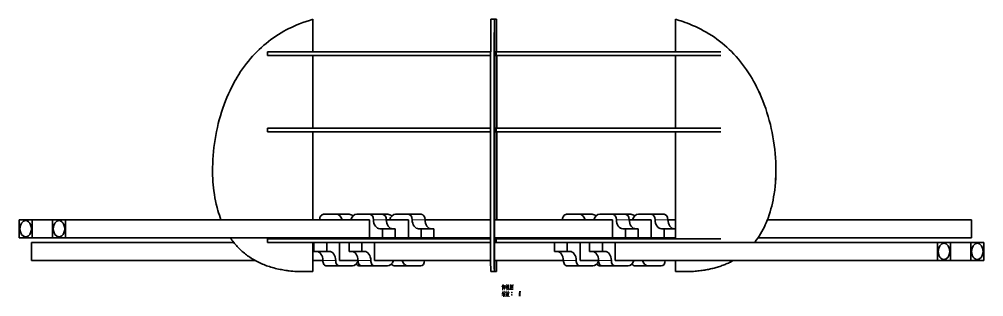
# Model space of a CAD drawing. Extents: x -41 to 2498, y -135 to 1203.
# Drawn here: x 324 to 856, y 976 to 1129 of the extents above; entities that cross this region are included whole.
import ezdxf

# ---------------------------------------------------------------- set-up
doc = ezdxf.new("R2010")
doc.units = 0

msp = doc.modelspace()

# ---------------------------------------------------------------- linework, layer by layer
at = {"color": 7, "lineweight": 35, "ltscale": 0.45}
for p, q in [((486.04, 1111.45), (486.04, 1129.45)), ((486.05, 1111.45), (486.05, 1129.45)), ((586.13, 1111.45), (586.13, 1129.45)), ((587.32, 1111.45), (587.32, 1129.45)), ((686.03, 1111.45), (686.03, 1129.45))]:
    msp.add_line(p, q, dxfattribs=at)
at = {"color": 7, "lineweight": 35, "ltscale": 0.05}
for p, q in [((586.13, 1129.45), (584.13, 1129.45)), ((585.32, 1129.45), (587.32, 1129.45)), ((461.05, 1109.45), (461.05, 1111.45)), ((586.11, 1111.45), (586.11, 1109.45)), ((587.04, 1109.45), (587.04, 1111.45)), ((461.05, 1067.45), (461.05, 1069.45)), ((586.11, 1069.45), (586.11, 1067.45)), ((587.04, 1067.45), (587.04, 1069.45)), ((461.05, 1006.45), (461.05, 1008.45)), ((586.11, 1008.45), (586.11, 1006.45)), ((587.04, 1006.45), (587.04, 1008.45)), ((586.11, 990.45), (584.11, 990.45))]:
    msp.add_line(p, q, dxfattribs=at)
at = {"color": 7, "lineweight": 35}
for p, q in [((497.66, 1111.45), (461.05, 1111.45)), ((497.66, 1109.45), (461.05, 1109.45)), ((486.04, 1069.45), (486.04, 1109.45)), ((486.05, 1069.45), (486.05, 1109.45)), ((584.06, 1111.45), (497.66, 1111.45)), ((584.06, 1109.45), (497.66, 1109.45)), ((586.13, 1069.45), (586.13, 1109.45)), ((674.43, 1111.45), (587.04, 1111.45)), ((674.43, 1109.45), (587.04, 1109.45)), ((587.32, 1069.45), (587.32, 1109.45)), ((711.04, 1111.45), (674.43, 1111.45)), ((711.04, 1109.45), (674.43, 1109.45)), ((686.03, 1069.45), (686.03, 1109.45)), ((497.66, 1069.45), (461.05, 1069.45)), ((584.02, 1069.45), (497.66, 1069.45)), ((674.43, 1069.45), (587.04, 1069.45)), ((711.04, 1069.45), (674.43, 1069.45)), ((497.66, 1067.45), (461.05, 1067.45)), ((486.04, 1067.45), (486.04, 1018.95)), ((486.05, 1067.45), (486.05, 1018.95)), ((584.02, 1067.45), (497.66, 1067.45)), ((586.13, 1067.45), (586.13, 1008.45)), ((674.43, 1067.45), (587.04, 1067.45)), ((587.32, 1067.45), (587.32, 1018.95)), ((711.04, 1067.45), (674.43, 1067.45)), ((686.03, 1067.45), (686.03, 1008.45)), ((331.1, 1018.95), (498.93, 1018.95)), ((349.48, 1018.95), (517.32, 1018.95)), ((547.86, 1018.95), (584.02, 1018.95)), ((547.86, 1018.95), (584.02, 1018.95)), ((586.13, 1018.95), (632.94, 1018.95)), ((586.13, 1018.95), (651.33, 1018.95)), ((736.78, 1018.95), (831.02, 1018.95)), ((736.78, 1018.95), (849.41, 1018.95)), ((442.32, 1006.45), (330.69, 1006.45)), ((442.32, 1006.45), (349.08, 1006.45)), ((349.48, 1008.95), (517.32, 1008.95)), ((497.66, 1008.45), (461.05, 1008.45)), ((497.66, 1006.45), (461.05, 1006.45)), ((584.03, 1008.45), (497.66, 1008.45)), ((584.04, 1006.45), (497.66, 1006.45)), ((552.81, 1008.95), (584.03, 1008.95)), ((586.13, 1008.95), (651.33, 1008.95)), ((674.43, 1008.45), (587.04, 1008.45)), ((674.43, 1006.45), (587.04, 1006.45)), ((830.62, 1006.45), (661.39, 1006.45)), ((711.04, 1008.45), (674.43, 1008.45)), ((711.04, 1006.45), (674.43, 1006.45)), ((849, 1006.45), (680.38, 1006.45)), ((731.59, 1008.95), (849.41, 1008.95)), ((454.12, 996.45), (330.69, 996.45)), ((584.06, 996.45), (520.07, 996.45)), ((624.19, 996.45), (586.13, 996.45)), ((830.62, 996.45), (652.77, 996.45))]:
    msp.add_line(p, q, dxfattribs=at)
at = {"color": 7, "lineweight": 35, "ltscale": 0.249999}
for p, q in [((486.04, 1111.45), (476.04, 1111.45)), ((476.04, 1069.45), (486.04, 1069.45)), ((486.04, 1008.45), (476.04, 1008.45)), ((486.04, 990.45), (476.04, 990.45))]:
    msp.add_line(p, q, dxfattribs=at)
at = {"color": 7, "lineweight": 35, "ltscale": 0.023375}
for p, q in [((587.04, 1111.45), (586.11, 1111.45)), ((587.04, 1109.45), (586.11, 1109.45)), ((587.04, 1069.45), (586.11, 1069.45)), ((587.04, 1067.45), (586.11, 1067.45)), ((586.11, 1008.45), (587.04, 1008.45)), ((586.11, 1006.45), (587.04, 1006.45))]:
    msp.add_line(p, q, dxfattribs=at)
at = {"color": 7, "lineweight": 35, "ltscale": 0.000520325}
for p, q in [((586.13, 1111.45), (586.11, 1111.45)), ((586.11, 1069.45), (586.13, 1069.45)), ((586.13, 1008.45), (586.11, 1008.45)), ((586.13, 990.45), (586.11, 990.45))]:
    msp.add_line(p, q, dxfattribs=at)
at = {"color": 7, "lineweight": 35, "ltscale": 3.66211e-05}
for p, q in [((586.11, 1109.45), (586.11, 1109.45)), ((586.11, 1067.45), (586.11, 1067.45)), ((586.11, 1006.45), (586.11, 1006.45))]:
    msp.add_line(p, q, dxfattribs=at)
at = {"color": 7, "lineweight": 35, "ltscale": 0.029707}
for p, q in [((586.13, 1111.45), (587.32, 1111.45)), ((586.13, 1069.45), (587.32, 1069.45)), ((586.13, 1008.45), (587.32, 1008.45)), ((586.13, 990.45), (587.32, 990.45))]:
    msp.add_line(p, q, dxfattribs=at)
at = {"color": 7, "lineweight": 35, "ltscale": 0.000521851}
for p, q in [((587.32, 1111.45), (587.34, 1111.45)), ((587.34, 1069.45), (587.32, 1069.45)), ((587.32, 1008.45), (587.34, 1008.45)), ((587.32, 990.45), (587.34, 990.45))]:
    msp.add_line(p, q, dxfattribs=at)
at = {"color": 7, "lineweight": 35, "ltscale": 0.249998}
for p, q in [((686.03, 1111.45), (696.03, 1111.45)), ((696.03, 1069.45), (686.03, 1069.45)), ((686.03, 1008.45), (696.03, 1008.45)), ((686.03, 990.45), (696.03, 990.45))]:
    msp.add_line(p, q, dxfattribs=at)
at = {"color": 7, "lineweight": 35, "ltscale": 0.176776}
for p, q in [((498.93, 1021.95), (491.86, 1021.95)), ((510.24, 1021.95), (517.32, 1021.95)), ((531.6, 1021.95), (538.67, 1021.95)), ((545.74, 1021.95), (538.67, 1021.95)), ((640.01, 1021.95), (632.94, 1021.95)), ((658.4, 1021.95), (651.33, 1021.95)), ((665.61, 1021.95), (672.68, 1021.95)), ((331.1, 1018.95), (324.03, 1018.95)), ((349.48, 1018.95), (342.41, 1018.95)), ((498.93, 1018.95), (491.86, 1018.95)), ((510.24, 1018.95), (517.32, 1018.95)), ((531.6, 1018.95), (538.67, 1018.95)), ((665.61, 1018.95), (672.68, 1018.95)), ((531.46, 1013.95), (524.39, 1013.95)), ((324.03, 1008.95), (331.1, 1008.95)), ((342.41, 1008.95), (349.48, 1008.95)), ((531.46, 1008.95), (524.39, 1008.95)), ((538.67, 1008.95), (545.74, 1008.95)), ((651.33, 1008.95), (658.4, 1008.95)), ((837.69, 1006.45), (830.62, 1006.45)), ((856.07, 1006.45), (849, 1006.45)), ((626.32, 1001.45), (619.24, 1001.45)), ((645.7, 1001.45), (638.63, 1001.45)), ((830.62, 996.45), (837.69, 996.45)), ((849, 996.45), (856.07, 996.45)), ((500.69, 993.45), (493.61, 993.45)), ((520.07, 993.45), (513, 993.45)), ((538.45, 993.45), (545.52, 993.45)), ((640.46, 993.45), (633.39, 993.45)), ((659.84, 993.45), (652.77, 993.45)), ((671.15, 993.45), (664.08, 993.45)), ((671.15, 993.45), (678.22, 993.45))]:
    msp.add_line(p, q, dxfattribs=at)
at = {"color": 7, "lineweight": 35, "ltscale": 0.176777}
for p, q in [((506, 1021.95), (498.93, 1021.95)), ((493.61, 1001.45), (486.54, 1001.45)), ((513, 1001.45), (505.93, 1001.45)), ((507.76, 993.45), (500.69, 993.45))]:
    msp.add_line(p, q, dxfattribs=at)
at = {"color": 7, "lineweight": 35, "ltscale": 0.176778}
for p, q in [((524.39, 1021.95), (517.32, 1021.95)), ((632.94, 1021.95), (625.87, 1021.95)), ((644.26, 1021.95), (651.33, 1021.95)), ((679.75, 1021.95), (672.68, 1021.95)), ((632.94, 1018.95), (625.87, 1018.95)), ((644.26, 1018.95), (651.33, 1018.95)), ((552.81, 1013.95), (545.74, 1013.95)), ((665.47, 1013.95), (658.4, 1013.95)), ((517.32, 1008.95), (524.39, 1008.95)), ((552.81, 1008.95), (545.74, 1008.95)), ((665.47, 1008.95), (658.4, 1008.95)), ((672.68, 1008.95), (679.75, 1008.95)), ((527.14, 993.45), (520.07, 993.45)), ((538.45, 993.45), (531.38, 993.45)), ((633.39, 993.45), (626.32, 993.45)), ((652.77, 993.45), (645.7, 993.45))]:
    msp.add_line(p, q, dxfattribs=at)
at = {"color": 7, "lineweight": 35, "ltscale": 0.07419}
for p, q in [((527.35, 1021.95), (524.39, 1021.95)), ((661.37, 1021.95), (658.4, 1021.95))]:
    msp.add_line(p, q, dxfattribs=at)
at = {"color": 7, "lineweight": 35, "ltscale": 0.25}
for p, q in [((324.03, 1008.95), (324.03, 1018.95)), ((331.1, 1018.95), (331.1, 1008.95)), ((342.41, 1008.95), (342.41, 1018.95)), ((349.48, 1018.95), (349.48, 1008.95)), ((517.32, 1018.95), (517.32, 1008.95)), ((538.67, 1018.95), (538.67, 1008.95)), ((651.33, 1018.95), (651.33, 1008.95)), ((672.68, 1018.95), (672.68, 1008.95)), ((849.41, 1018.95), (849.41, 1008.95)), ((330.69, 996.45), (330.69, 1006.45)), ((500.69, 996.45), (500.69, 1006.45)), ((520.07, 996.45), (520.07, 1006.45)), ((633.39, 996.45), (633.39, 1006.45)), ((652.77, 996.45), (652.77, 1006.45)), ((830.62, 996.45), (830.62, 1006.45)), ((837.69, 1006.45), (837.69, 996.45)), ((849, 996.45), (849, 1006.45)), ((856.07, 1006.45), (856.07, 996.45))]:
    msp.add_line(p, q, dxfattribs=at)
at = {"color": 7, "lineweight": 13, "ltscale": 0.176778}
for p, q in [((526.51, 1018.95), (519.44, 1018.95)), ((681.87, 1018.95), (674.8, 1018.95)), ((517.95, 996.45), (510.88, 996.45))]:
    msp.add_line(p, q, dxfattribs=at)
at = {"color": 7, "lineweight": 35, "ltscale": 0.303998}
msp.add_line((526.51, 1018.95), (538.67, 1018.95), dxfattribs=at)
at = {"color": 7, "lineweight": 13, "ltscale": 0.176776}
for p, q in [((547.86, 1018.95), (540.79, 1018.95)), ((660.52, 1018.95), (653.45, 1018.95)), ((631.27, 996.45), (624.19, 996.45)), ((650.65, 996.45), (643.58, 996.45))]:
    msp.add_line(p, q, dxfattribs=at)
at = {"color": 7, "lineweight": 35, "ltscale": 0.303999}
msp.add_line((660.52, 1018.95), (672.68, 1018.95), dxfattribs=at)
at = {"color": 7, "lineweight": 35, "ltscale": 0.103833}
msp.add_line((681.87, 1018.95), (686.03, 1018.95), dxfattribs=at)
at = {"color": 7, "lineweight": 35, "ltscale": 0.103831}
msp.add_line((681.87, 1018.95), (686.03, 1018.95), dxfattribs=at)
at = {"color": 7, "lineweight": 35, "ltscale": 0.035356}
for p, q in [((522.97, 1013.95), (524.39, 1013.95)), ((678.34, 1013.95), (679.75, 1013.95)), ((514.41, 1001.45), (513, 1001.45)), ((627.73, 1001.45), (626.32, 1001.45)), ((647.11, 1001.45), (645.7, 1001.45))]:
    msp.add_line(p, q, dxfattribs=at)
at = {"color": 7, "lineweight": 35, "ltscale": 0.125}
for p, q in [((524.39, 1013.95), (524.39, 1008.95)), ((531.46, 1013.95), (531.46, 1008.95)), ((545.74, 1013.95), (545.74, 1008.95)), ((552.81, 1013.95), (552.81, 1008.95)), ((658.4, 1013.95), (658.4, 1008.95)), ((665.47, 1013.95), (665.47, 1008.95)), ((679.75, 1013.95), (679.75, 1008.95)), ((486.54, 1001.45), (486.54, 1006.45)), ((493.61, 1001.45), (493.61, 1006.45)), ((505.93, 1001.45), (505.93, 1006.45)), ((513, 1001.45), (513, 1006.45)), ((619.24, 1001.45), (619.24, 1006.45)), ((626.32, 1001.45), (626.32, 1006.45)), ((638.63, 1001.45), (638.63, 1006.45)), ((645.7, 1001.45), (645.7, 1006.45))]:
    msp.add_line(p, q, dxfattribs=at)
at = {"color": 7, "lineweight": 35, "ltscale": 0.035355}
for p, q in [((544.32, 1013.95), (545.74, 1013.95)), ((656.98, 1013.95), (658.4, 1013.95)), ((495.03, 1001.45), (493.61, 1001.45))]:
    msp.add_line(p, q, dxfattribs=at)
at = {"color": 7, "lineweight": 35, "ltscale": 0.156865}
for p, q in [((686.03, 1013.95), (679.75, 1013.95)), ((686.03, 1008.95), (679.75, 1008.95))]:
    msp.add_line(p, q, dxfattribs=at)
at = {"color": 7, "lineweight": 35, "ltscale": 0.282843}
for p, q in [((331.1, 1008.95), (342.41, 1008.95)), ((849, 996.45), (837.69, 996.45))]:
    msp.add_line(p, q, dxfattribs=at)
at = {"color": 7, "lineweight": 35, "ltscale": 0.012497}
for p, q in [((486.04, 1008.95), (486.04, 1008.45)), ((486.05, 1008.95), (486.05, 1008.45)), ((587.32, 1008.95), (587.32, 1008.45))]:
    msp.add_line(p, q, dxfattribs=at)
at = {"color": 7, "lineweight": 35, "ltscale": 0.4}
for p, q in [((486.04, 1006.45), (486.04, 990.45)), ((486.05, 1006.45), (486.05, 990.45)), ((586.13, 1006.45), (586.13, 990.45))]:
    msp.add_line(p, q, dxfattribs=at)
at = {"color": 7, "lineweight": 35, "ltscale": 0.180255}
msp.add_line((531.46, 1008.95), (538.67, 1008.95), dxfattribs=at)
at = {"color": 7, "lineweight": 35, "ltscale": 0.011172}
msp.add_line((587.41, 1008.9), (587.41, 1008.45), dxfattribs=at)
at = {"color": 7, "lineweight": 35, "ltscale": 0.180257}
msp.add_line((665.47, 1008.95), (672.68, 1008.95), dxfattribs=at)
at = {"color": 7, "lineweight": 35, "ltscale": 0.13618}
msp.add_line((491.49, 996.45), (486.05, 996.45), dxfattribs=at)
at = {"color": 7, "lineweight": 13, "ltscale": 0.176777}
msp.add_line((498.56, 996.45), (491.49, 996.45), dxfattribs=at)
at = {"color": 7, "lineweight": 35, "ltscale": 0.254733}
for p, q in [((510.88, 996.45), (500.69, 996.45)), ((643.58, 996.45), (633.39, 996.45))]:
    msp.add_line(p, q, dxfattribs=at)
at = {"color": 7, "lineweight": 35, "ltscale": 0.149997}
for p, q in [((587.32, 996.45), (587.32, 990.45)), ((686.03, 996.45), (686.03, 990.45))]:
    msp.add_line(p, q, dxfattribs=at)
at = {"color": 7, "lineweight": 35, "ltscale": 0.024722}
msp.add_line((512.99, 993.45), (512, 993.45), dxfattribs=at)
at = {"color": 7, "lineweight": 35, "ltscale": 0.024724}
msp.add_line((645.69, 993.45), (644.7, 993.45), dxfattribs=at)
at = {"color": 7, "lineweight": 35}
for points in [[(486.04, 1129.45), (484.12, 1128.88), (482.24, 1128.27), (480.38, 1127.61), (479.47, 1127.27), (478.56, 1126.92), (477.07, 1126.31), (475.6, 1125.67), (474.15, 1125), (472.73, 1124.31), (471.33, 1123.59), (469.95, 1122.84), (468.47, 1121.98), (467.02, 1121.1), (465.59, 1120.18), (464.19, 1119.23), (462.82, 1118.25), (461.48, 1117.23), (460.16, 1116.18), (458.87, 1115.1), (457.61, 1113.98), (456.38, 1112.84), (455.17, 1111.66), (453.94, 1110.39), (452.73, 1109.09), (451.56, 1107.76), (450.42, 1106.39), (449.31, 1104.99), (448.22, 1103.56), (447.17, 1102.09), (446.15, 1100.6), (445.16, 1099.07), (444.2, 1097.51), (443.51, 1096.34), (442.83, 1095.15), (442.18, 1093.94), (441.7, 1093.04), (441.23, 1092.12), (440.76, 1091.18), (440.31, 1090.24), (439.43, 1088.34), (438.6, 1086.41), (437.8, 1084.44), (437.04, 1082.45), (436.31, 1080.4), (435.63, 1078.33), (434.98, 1076.23), (434.38, 1074.1), (433.82, 1071.96), (433.31, 1069.8), (432.83, 1067.63), (432.41, 1065.44), (432.03, 1063.24), (431.69, 1061.04), (431.4, 1058.82), (431.15, 1056.6), (430.96, 1054.39), (430.81, 1052.17), (430.71, 1049.96), (430.65, 1047.75), (430.64, 1046.64), (430.65, 1045.53), (430.67, 1044.45), (430.69, 1043.36), (430.77, 1041.62), (430.87, 1039.9), (431.01, 1038.18), (431.18, 1036.47), (431.38, 1034.78), (431.65, 1032.93), (431.95, 1031.09), (432.3, 1029.27), (432.69, 1027.48), (433.12, 1025.72), (433.36, 1024.84), (433.6, 1023.98), (433.98, 1022.7), (434.39, 1021.43), (434.83, 1020.18), (435.29, 1018.95)], [(584.13, 1129.45), (584.1, 1125.19), (584.08, 1119.33), (584.05, 1103.49), (584.03, 1082.45), (584.01, 1058.01), (584.01, 1033.26), (584.03, 1010.16), (584.05, 1001.45), (584.07, 994.53), (584.08, 992.28), (584.1, 990.86), (584.11, 990.45)], [(586.13, 1129.45), (586.1, 1125.19), (586.08, 1119.33), (586.05, 1103.49), (586.03, 1082.45), (586.01, 1058.01), (586.01, 1033.26), (586.03, 1010.16), (586.05, 1001.45), (586.07, 994.53), (586.08, 992.28), (586.1, 990.86), (586.11, 990.45)], [(587.32, 1129.45), (587.33, 1127.49), (587.34, 1125.1), (587.35, 1122.31), (587.36, 1119.11), (587.38, 1111.49)], [(686.03, 1129.45), (688.06, 1128.85), (689.06, 1128.53), (690.05, 1128.19), (691.36, 1127.73), (692.65, 1127.25), (693.92, 1126.75), (695.49, 1126.1), (697.04, 1125.41), (698.56, 1124.7), (700.05, 1123.95), (701.52, 1123.17), (702.97, 1122.36), (704.5, 1121.45), (706, 1120.5), (707.47, 1119.51), (708.91, 1118.49), (710.33, 1117.44), (711.71, 1116.34), (713.06, 1115.21), (714.39, 1114.05), (715.68, 1112.85), (716.94, 1111.62), (718.23, 1110.29), (719.49, 1108.92), (720.71, 1107.52), (721.9, 1106.08), (723.06, 1104.61), (724.19, 1103.1), (725.28, 1101.55), (726.33, 1099.97), (727.36, 1098.35), (728.25, 1096.87), (729.12, 1095.37), (729.95, 1093.83), (730.76, 1092.28), (731.54, 1090.7), (732.02, 1089.7), (732.48, 1088.69), (732.93, 1087.67), (733.38, 1086.64), (734.23, 1084.56), (735.03, 1082.45), (735.79, 1080.31), (736.5, 1078.14), (737.17, 1075.94), (737.79, 1073.73), (738.37, 1071.48), (738.9, 1069.23), (739.38, 1066.95), (739.81, 1064.66), (740.19, 1062.36), (740.52, 1060.05), (740.8, 1057.74), (741.03, 1055.42), (741.21, 1053.1), (741.33, 1050.79), (741.41, 1048.48), (741.43, 1046.18), (741.42, 1045.03), (741.39, 1043.89), (741.36, 1042.75), (741.31, 1041.62), (741.17, 1039.49), (740.99, 1037.37), (740.75, 1035.27), (740.62, 1034.23), (740.47, 1033.2), (740.19, 1031.49), (739.88, 1029.8), (739.53, 1028.13), (739.14, 1026.48), (738.72, 1024.86), (738.26, 1023.26), (737.72, 1021.55), (737.13, 1019.87), (736.82, 1019.04), (736.49, 1018.22), (736.04, 1017.14), (735.58, 1016.08), (735.09, 1015.03), (734.43, 1013.71), (733.74, 1012.43), (733.01, 1011.17), (732.25, 1009.94), (731.45, 1008.75), (730.62, 1007.58), (729.75, 1006.45)], [(686.03, 1129.45), (688.05, 1128.85), (689.05, 1128.53), (690.04, 1128.19), (691.35, 1127.73), (692.64, 1127.25), (693.92, 1126.75), (695.49, 1126.1), (697.03, 1125.41), (698.55, 1124.7), (700.05, 1123.95), (701.52, 1123.17), (702.96, 1122.36), (704.49, 1121.45), (706, 1120.5), (707.47, 1119.51), (708.91, 1118.49), (710.32, 1117.44), (711.71, 1116.34), (713.06, 1115.21), (714.38, 1114.05), (715.68, 1112.85), (716.94, 1111.62), (718.23, 1110.29), (719.49, 1108.92), (720.71, 1107.52), (721.9, 1106.08), (723.06, 1104.61), (724.18, 1103.1), (725.27, 1101.55), (726.33, 1099.97), (727.35, 1098.35), (728.25, 1096.87), (729.11, 1095.37), (729.95, 1093.83), (730.76, 1092.28), (731.54, 1090.7), (732.01, 1089.7), (732.47, 1088.69), (732.93, 1087.67), (733.37, 1086.64), (734.22, 1084.56), (735.03, 1082.45), (735.79, 1080.31), (736.5, 1078.14), (737.17, 1075.94), (737.79, 1073.73), (738.37, 1071.48), (738.89, 1069.23), (739.37, 1066.95), (739.8, 1064.66), (740.18, 1062.36), (740.51, 1060.05), (740.79, 1057.74), (741.02, 1055.42), (741.2, 1053.1), (741.33, 1050.79), (741.4, 1048.48), (741.42, 1046.18), (741.41, 1045.03), (741.39, 1043.89), (741.35, 1042.75), (741.3, 1041.62), (741.17, 1039.49), (740.98, 1037.37), (740.75, 1035.27), (740.61, 1034.23), (740.46, 1033.2), (740.19, 1031.49), (739.87, 1029.8), (739.52, 1028.13), (739.14, 1026.48), (738.72, 1024.86), (738.26, 1023.26), (737.71, 1021.55), (737.12, 1019.87), (736.81, 1019.04), (736.49, 1018.22), (736.04, 1017.14), (735.57, 1016.08), (735.08, 1015.03), (734.42, 1013.71), (733.73, 1012.43), (733, 1011.17), (732.24, 1009.94), (731.45, 1008.75), (730.62, 1007.58), (729.75, 1006.45)], [(440.48, 1008.95), (440.92, 1008.32), (441.37, 1007.69), (441.84, 1007.07), (442.31, 1006.46), (442.8, 1005.86), (443.29, 1005.28), (443.8, 1004.7), (444.31, 1004.13), (444.84, 1003.57), (445.37, 1003.03), (445.92, 1002.49), (446.47, 1001.97), (447.04, 1001.45), (447.61, 1000.96), (448.2, 1000.47), (448.79, 999.99), (449.39, 999.53), (450, 999.07), (450.62, 998.63), (451.26, 998.2), (451.9, 997.78), (452.56, 997.37), (453.22, 996.97), (453.89, 996.58), (454.58, 996.21), (455.27, 995.84), (455.98, 995.49), (456.7, 995.15), (457.42, 994.81), (458.16, 994.5), (458.91, 994.19), (459.66, 993.89), (460.44, 993.6), (461.22, 993.33), (462.01, 993.07), (462.82, 992.81), (463.63, 992.57), (464.46, 992.35), (465.29, 992.13), (466.14, 991.93), (467, 991.73), (467.87, 991.55), (468.65, 991.4), (469.43, 991.26), (470.23, 991.12), (471.04, 991), (471.85, 990.89), (472.36, 990.82), (472.88, 990.76), (473.92, 990.64), (474.97, 990.54), (476.04, 990.45)], [(587.38, 996.42), (587.37, 993.53), (587.36, 992.42), (587.35, 991.54), (587.35, 991.07), (587.34, 990.71), (587.34, 990.45)], [(717.95, 996.45), (717.54, 996.23), (717.14, 996.02), (716.73, 995.8), (716.31, 995.6), (716.03, 995.46), (715.75, 995.32), (715.19, 995.06), (714.62, 994.8), (714.04, 994.55), (713.46, 994.31), (712.87, 994.07), (712.27, 993.84), (711.67, 993.62), (711.06, 993.4), (710.44, 993.19), (709.82, 992.99), (709.19, 992.8), (708.56, 992.61), (707.92, 992.43), (707.3, 992.26), (706.69, 992.11), (706.06, 991.96), (705.43, 991.81), (704.8, 991.67), (704.16, 991.54), (703.51, 991.42), (702.86, 991.3), (702.2, 991.18), (701.83, 991.12), (701.46, 991.06), (700.7, 990.95), (699.94, 990.85), (699.18, 990.75), (698.4, 990.67), (697.62, 990.59), (696.83, 990.52), (696.03, 990.45)], [(717.94, 996.45), (717.54, 996.23), (717.13, 996.02), (716.72, 995.8), (716.31, 995.6), (716.03, 995.46), (715.75, 995.32), (715.19, 995.06), (714.61, 994.8), (714.04, 994.55), (713.45, 994.31), (712.86, 994.07), (712.27, 993.84), (711.66, 993.62), (711.05, 993.4), (710.44, 993.19), (709.82, 992.99), (709.19, 992.8), (708.55, 992.61), (707.91, 992.43), (707.3, 992.26), (706.68, 992.11), (706.06, 991.96), (705.43, 991.81), (704.8, 991.67), (704.16, 991.54), (703.51, 991.42), (702.86, 991.3), (702.2, 991.18), (701.83, 991.12), (701.45, 991.06), (700.7, 990.95), (699.94, 990.85), (699.17, 990.75), (698.4, 990.67), (697.61, 990.59), (696.82, 990.52), (696.03, 990.45)]]:
    msp.add_lwpolyline(points, dxfattribs=at)
at = {"color": 7, "lineweight": 13}
for points in [[(590.75, 983.21), (590.16, 981.91)], [(590.79, 979.43), (590.33, 978.34)], [(590.54, 980.16), (590.54, 981.39), (590.54, 982.65)], [(590.96, 982.51), (591.38, 983.03)], [(590.96, 982.65), (590.96, 981.07)], [(590.96, 981.07), (591.49, 981.6)], [(591.1, 979.11), (591, 978.55)], [(591.1, 978.97), (592.15, 979.11)], [(591.49, 979.6), (591.66, 979.22)], [(591.52, 982.68), (591.52, 981.39), (591.52, 980.06)], [(591.52, 982.47), (592.05, 982.54)], [(592.01, 981.07), (591.73, 981.42)], [(592.01, 981.07), (592.12, 982.79)], [(592.19, 979.22), (592.05, 978.76)], [(593.1, 982.51), (592.92, 982.02), (592.43, 981.28)], [(592.47, 982.3), (593.03, 982.37)], [(592.75, 983.17), (593.03, 982.75)], [(592.92, 982.02), (592.92, 980.23)], [(592.92, 981.84), (593.24, 981.53)], [(592.96, 979.67), (593.06, 979.11)], [(593.03, 980.23), (593.31, 980.51)], [(593.31, 980.51), (593.55, 980.86)], [(593.52, 983.14), (593.52, 981.46)], [(594.18, 982.96), (593.52, 982.89)], [(593.73, 981.49), (593.55, 980.86)], [(593.8, 978.97), (593.66, 978.34)], [(593.83, 982.54), (593.73, 981.49)], [(593.87, 979.71), (593.8, 978.97)], [(593.87, 980.51), (593.87, 981.6)], [(594.01, 980.41), (593.87, 980.51)], [(594.43, 980.41), (594.01, 980.41)], [(594.11, 981.39), (594.18, 983.07)], [(594.43, 981.04), (594.43, 980.41)], [(594.95, 983.17), (594.95, 981.7), (594.95, 980.2)], [(594.95, 983.14), (594.95, 981.74), (594.95, 980.34)], [(596.42, 983), (594.95, 982.86)], [(594.95, 980.44), (596.32, 980.55)], [(595.02, 981.25), (595.51, 981.67)], [(595.72, 982.72), (595.16, 981.91)], [(595.48, 982.16), (596.18, 981.42)], [(595.48, 981.07), (595.83, 980.69)], [(595.51, 982.37), (595.97, 982.44)], [(595.51, 981.67), (595.72, 981.95)], [(595.58, 981.46), (595.83, 981.18)], [(595.72, 981.95), (596.07, 982.58)], [(596.18, 981.42), (596.35, 981.46)], [(596.39, 980.27), (596.39, 980.37), (596.32, 980.55)], [(596.39, 980.37), (596.39, 981.74), (596.42, 983.14)], [(599.92, 979.53), (599.82, 978.13), (599.71, 976.73)], [(600.52, 979.53), (600.41, 978.13), (600.31, 976.73)], [(590.26, 976.98), (590.96, 977.36)], [(590.72, 978.41), (590.3, 978.27)], [(590.37, 977.64), (590.89, 977.82)], [(590.86, 978.66), (590.4, 977.64)], [(591.17, 978.13), (590.86, 977.64)], [(591.35, 978.69), (591.17, 978.13)], [(591.21, 978.2), (591.21, 976.49)], [(591.42, 978.41), (592.12, 978.52)], [(591.49, 977.99), (591.52, 976.59)], [(591.49, 977.89), (592.01, 977.96)], [(591.52, 977.33), (591.91, 977.4)], [(591.98, 976.84), (591.56, 976.77)], [(591.73, 978.45), (591.66, 977.89)], [(592.05, 978.06), (591.98, 976.66)], [(592.96, 978.83), (592.85, 977.92), (592.75, 977.5), (592.43, 976.63)], [(592.47, 978.76), (593.52, 978.9)], [(593.27, 978.34), (593.17, 977.5), (593.03, 976.66), (592.82, 976.94)], [(592.89, 978.17), (593.27, 978.24)], [(593.66, 977.08), (593.27, 976.56)], [(593.66, 978.34), (593.48, 977.78)], [(593.59, 978.1), (594.15, 976.66)], [(593.94, 977.71), (593.66, 977.08)], [(593.73, 978.59), (594.43, 978.73)], [(594.15, 978.66), (593.94, 977.71)], [(594.15, 976.66), (594.46, 976.66)], [(595.48, 978.8), (595.86, 978.8)], [(595.48, 977.54), (595.86, 977.54)], [(595.51, 978.9), (595.83, 978.9)], [(595.51, 978.66), (595.83, 978.66)], [(595.51, 977.64), (595.83, 977.64)], [(595.51, 977.4), (595.83, 977.4)], [(599.92, 978.8), (600.31, 978.8)], [(599.92, 977.54), (600.31, 977.54)], [(599.96, 978.9), (600.27, 978.9)], [(599.96, 978.66), (600.27, 978.66)], [(599.96, 977.64), (600.27, 977.64)], [(599.96, 977.4), (600.27, 977.4)]]:
    msp.add_lwpolyline(points, dxfattribs=at)
for points in [[(595.58, 978.59), (595.76, 978.59), (595.86, 978.69), (595.86, 978.87), (595.76, 978.97), (595.58, 978.97), (595.48, 978.87), (595.48, 978.69)], [(600.03, 978.59), (600.2, 978.59), (600.31, 978.69), (600.31, 978.87), (600.2, 978.97), (600.03, 978.97), (599.92, 978.87), (599.92, 978.69)], [(595.58, 977.33), (595.76, 977.33), (595.86, 977.43), (595.86, 977.61), (595.76, 977.71), (595.58, 977.71), (595.48, 977.61), (595.48, 977.43)], [(600.03, 977.33), (600.2, 977.33), (600.31, 977.43), (600.31, 977.61), (600.2, 977.71), (600.03, 977.71), (599.92, 977.61), (599.92, 977.43)]]:
    msp.add_lwpolyline(points, close=True, dxfattribs=at)
at = {"color": 7, "lineweight": 35}
for centre, radius, start, end in [((-28983.53, 1059.65), 29570.96, 0.018996, 0.096499), ((-41565.19, 1047.13), 42152.62, 359.961702, 0.027625)]:
    msp.add_arc(centre, radius, start, end, dxfattribs=at)
for centre, major_axis, start_param, end_param in [((491.86, 1018.95), (0, 3), 6.283185, 7.853982), ((498.93, 1016.95), (0, 5), 5.123897, 6.283185), ((506, 1016.95), (0, 5), 5.639757, 6.283185), ((510.24, 1016.95), (0, 5), 6.283185, 7.442471), ((513.21, 1018.95), (0, 3), 0, 0.00409), ((517.32, 1018.95), (0, 3), 4.712389, 6.283185), ((520.28, 1016.95), (0, 5), 6.280409, 6.283185), ((524.39, 1018.95), (0, 3), 4.712389, 6.283185), ((527.35, 1016.95), (0, 5), 5.639757, 6.283185), ((531.6, 1016.95), (0, 5), 6.283185, 7.442471), ((538.67, 1018.95), (0, 3), 4.712389, 6.283185), ((545.74, 1018.95), (0, 3), 4.712389, 6.283185), ((625.87, 1018.95), (0, 3), 6.283185, 7.853982), ((632.94, 1016.95), (0, 5), 5.123897, 6.283185), ((640.01, 1016.95), (0, 5), 5.639757, 6.283185), ((644.26, 1016.95), (0, 5), 6.283185, 7.442471), ((647.22, 1018.95), (0, 3), 6.283185, 6.287275), ((651.33, 1018.95), (0, 3), 4.712389, 6.283185), ((654.3, 1016.95), (0, 5), 6.280409, 6.283185), ((658.4, 1018.95), (0, 3), 4.712389, 6.283185), ((661.37, 1016.95), (0, 5), 5.639757, 6.283185), ((665.61, 1016.95), (0, 5), 6.283185, 7.442471), ((672.68, 1018.95), (0, 3), 4.712389, 6.283185), ((679.75, 1018.95), (0, 3), 4.712389, 6.283185), ((327.56, 1013.95), (0, -4.47), 3.141593, 4.712389), ((327.56, 1013.95), (0, -4.47), 6.283185, 9.424778), ((345.95, 1013.95), (0, -4.47), 3.141593, 4.712389), ((345.95, 1013.95), (0, -4.47), 6.283185, 9.424778), ((522.97, 1018.95), (0, 5), 1.570796, 3.141593), ((530.04, 1018.95), (0, 5), 1.570796, 3.141593), ((544.32, 1018.95), (0, 5), 1.570796, 3.141593), ((551.4, 1018.95), (0, 5), 1.570796, 3.141593), ((656.98, 1018.95), (0, 5), 1.570796, 3.141593), ((664.06, 1018.95), (0, 5), 1.570796, 3.141593), ((678.34, 1018.95), (0, 5), 1.570796, 3.141593), ((685.41, 1018.95), (0, 5), 1.570796, 3.141593), ((327.56, 1013.95), (0, -4.47), 4.712389, 6.283185), ((345.95, 1013.95), (0, -4.47), 4.712389, 6.283185), ((834.15, 1001.45), (0, 4.47), 0, 1.570796), ((834.15, 1001.45), (0, 4.47), 3.141593, 6.283185), ((852.54, 1001.45), (0, 4.47), 0, 1.570796), ((852.54, 1001.45), (0, 4.47), 3.141593, 6.283185), ((487.96, 996.45), (0, 5), 4.712389, 6.283185), ((495.03, 996.45), (0, 5), 4.712389, 6.283185), ((507.34, 996.45), (0, 5), 4.712389, 6.283185), ((514.41, 996.45), (0, 5), 4.712389, 6.283185), ((620.66, 996.45), (0, 5), 4.712389, 6.283185), ((627.73, 996.45), (0, 5), 4.712389, 6.283185), ((640.04, 996.45), (0, 5), 4.712389, 6.283185), ((647.11, 996.45), (0, 5), 4.712389, 6.283185), ((834.15, 1001.45), (0, 4.47), 1.570796, 3.141593), ((852.54, 1001.45), (0, 4.47), 1.570796, 3.141593), ((493.61, 996.45), (0, 3), 1.570796, 3.141593), ((500.69, 996.45), (0, 3), 1.570796, 3.141593), ((507.76, 998.45), (0, 5), 3.141593, 4.228868), ((513, 996.45), (0, 3), 1.570796, 3.141593), ((520.07, 996.45), (0, 3), 1.570796, 3.141593), ((527.14, 998.45), (0, 5), 3.141593, 4.30088), ((538.45, 998.45), (0, 5), 1.982307, 3.141593), ((545.52, 996.45), (0, 3), 3.141593, 4.712389), ((626.32, 996.45), (0, 3), 1.570796, 3.141593), ((633.39, 996.45), (0, 3), 1.570796, 3.141593), ((640.46, 998.45), (0, 5), 3.141593, 4.228868), ((645.7, 996.45), (0, 3), 1.570796, 3.141593), ((652.77, 996.45), (0, 3), 1.570796, 3.141593), ((659.84, 998.45), (0, 5), 3.141593, 4.30088), ((671.15, 998.45), (0, 5), 1.982307, 3.141593), ((678.22, 996.45), (0, 3), 3.141593, 4.712389), ((512, 998.45), (0, 5), 2.498164, 3.141593), ((531.38, 998.45), (0, 5), 2.498164, 3.141593), ((644.7, 998.45), (0, 5), 2.498164, 3.141593), ((664.08, 998.45), (0, 5), 2.498164, 3.141593)]:
    msp.add_ellipse(centre, major_axis=major_axis, ratio=0.707107, start_param=start_param, end_param=end_param, dxfattribs=at)

doc.saveas('drawing.dxf')
